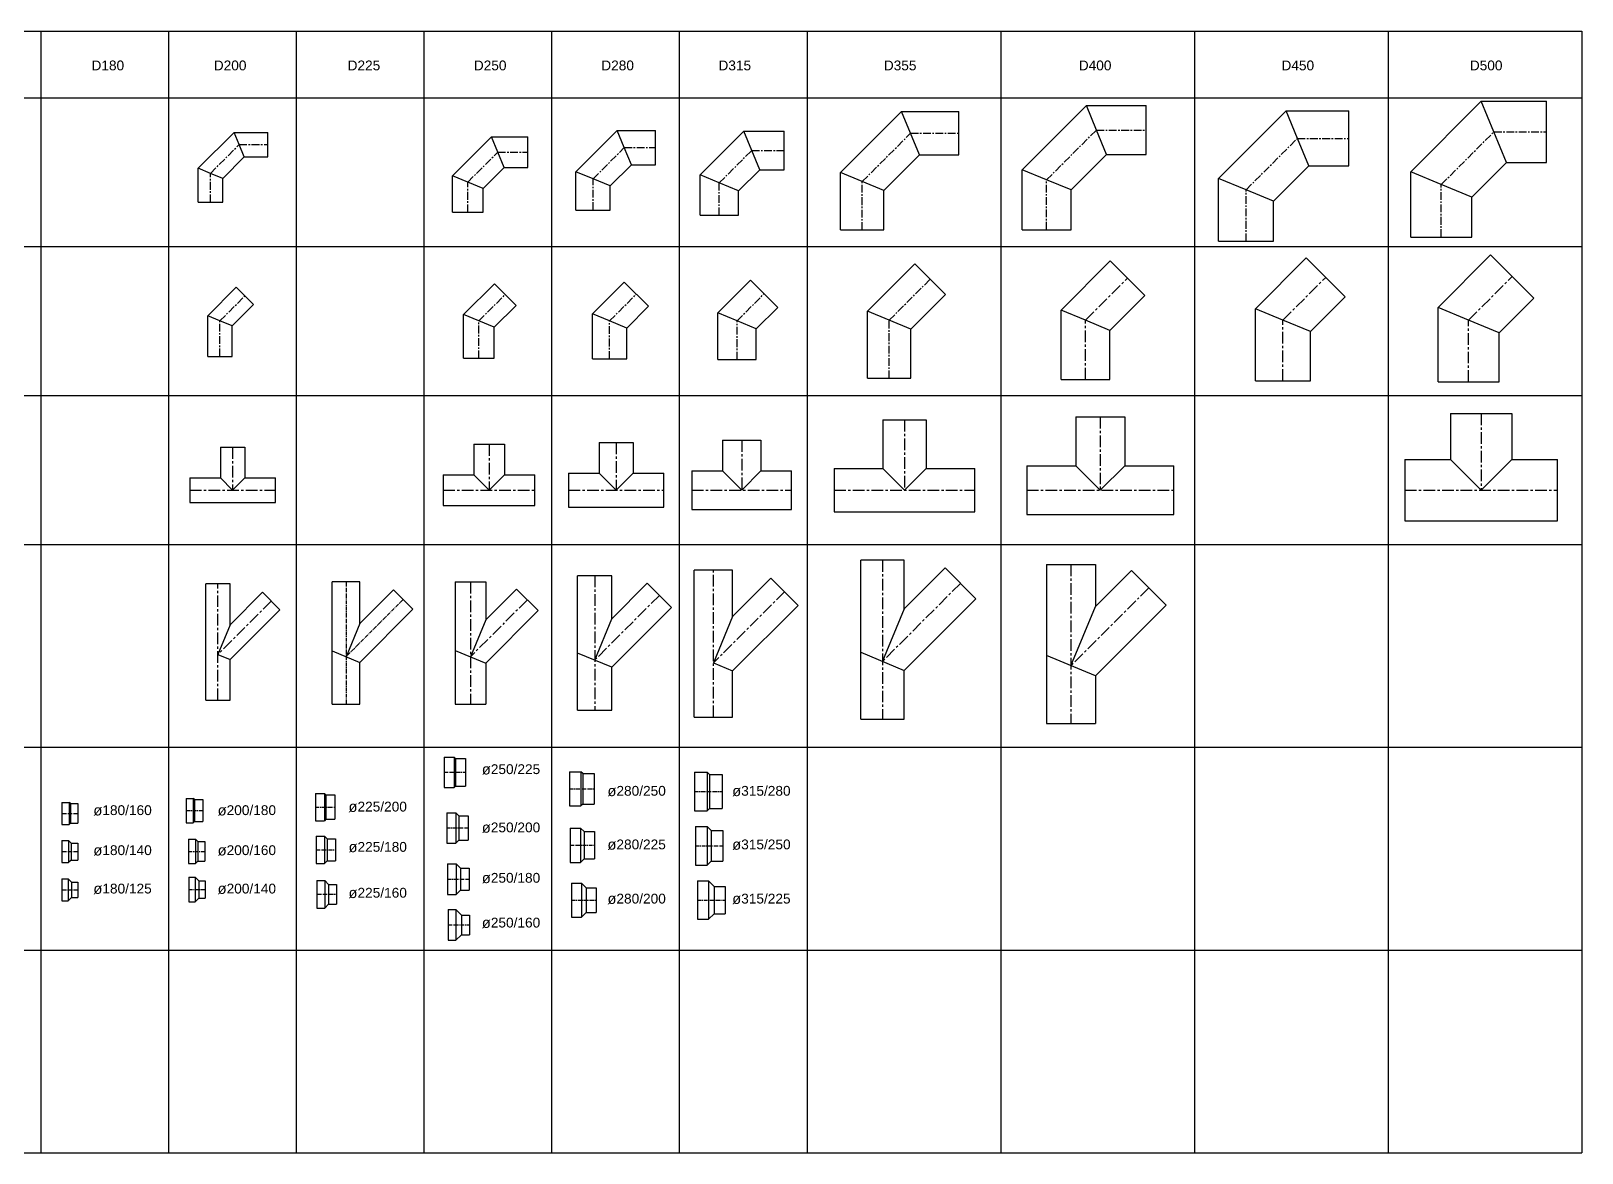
# Model space of a CAD drawing. Header units: millimetres. Extents: x 1218 to 72853, y -34712 to 16286.
# Drawn here: x 34180 to 46860, y -14644 to -5475 of the extents above; entities that cross this region are included whole.
import ezdxf

# ---------------------------------------------------------------- set-up
doc = ezdxf.new("R2010")
doc.units = ezdxf.units.MM
doc.linetypes.add('CENTER', pattern=[50.8, 31.75, -6.35, 6.35, -6.35])
doc.styles.get("Standard").update_dxf_attribs({"font": 'arial.ttf'})

# ---------------------------------------------------------------- blocks, each defined once
blk = doc.blocks.new('CO90-D200 HDPE')
at = {"linetype": 'Continuous', "extrusion": (0, 1, 0)}
for p, q in [((-100, -194), (194, 100)), ((235, 0), (194, 100)), ((194, 100), (470, 100)), ((276, -100), (235, 0)), ((470, -100), (470, 100)), ((100, -276), (276, -100)), ((276, -100), (470, -100)), ((0, -235), (-100, -194)), ((-100, -470), (-100, -194)), ((100, -276), (0, -235)), ((100, -470), (100, -276)), ((-100, -470), (100, -470))]:
    blk.add_line(p, q, dxfattribs=at)
at = {"color": 8, "linetype": 'CENTER', "ltscale": 2}
blk.add_lwpolyline([(0, -470), (0, -235), (235, 0), (470, 0)], dxfattribs=at)
at = {"linetype": 'Continuous', "flags": 1}
for p in [(470, 0), (0, -470)]:
    blk.add_attdef('AMC', p, '', height=0.5, dxfattribs=at)
blk = doc.blocks.new('CO90-D250 HDPE')
at = {"linetype": 'Continuous', "extrusion": (0, 1, 0)}
for p, q in [((-125, -193), (193, 125)), ((193, 125), (490, 125)), ((490, -125), (490, 125)), ((125, -297), (297, -125)), ((297, -125), (490, -125)), ((-125, -490), (-125, -193)), ((125, -490), (125, -297)), ((-125, -490), (125, -490))]:
    blk.add_line(p, q, dxfattribs=at)
at = {"color": 8, "linetype": 'Continuous', "extrusion": (0, 1, 0)}
for p, q in [((245, 0), (193, 125)), ((297, -125), (245, 0)), ((0, -245), (-125, -193)), ((125, -297), (0, -245))]:
    blk.add_line(p, q, dxfattribs=at)
at = {"color": 8, "linetype": 'CENTER', "ltscale": 2}
blk.add_lwpolyline([(0, -490), (0, -245), (245, 0), (490, 0)], dxfattribs=at)
at = {"linetype": 'Continuous', "flags": 1}
for p in [(490, 0), (0, -490)]:
    blk.add_attdef('AMC', p, '', height=0.5, dxfattribs=at)
blk = doc.blocks.new('CO90-D280 HDPE')
at = {"linetype": 'Continuous', "extrusion": (0, 1, 0)}
for p, q in [((-140, -197), (197, 140)), ((197, 140), (510, 140)), ((510, -140), (510, 140)), ((-140, -510), (-140, -197)), ((140, -313), (313, -140)), ((313, -140), (510, -140)), ((140, -510), (140, -313)), ((-140, -510), (140, -510))]:
    blk.add_line(p, q, dxfattribs=at)
at = {"color": 8, "linetype": 'Continuous', "extrusion": (0, 1, 0)}
for p, q in [((255, 0), (197, 140)), ((313, -140), (255, 0)), ((0, -255), (-140, -197)), ((140, -313), (0, -255))]:
    blk.add_line(p, q, dxfattribs=at)
at = {"color": 8, "linetype": 'CENTER', "ltscale": 2}
blk.add_lwpolyline([(0, -510), (0, -255), (255, 0), (510, 0)], dxfattribs=at)
at = {"linetype": 'Continuous', "flags": 1}
for p in [(510, 0), (0, -510)]:
    blk.add_attdef('AMC', p, '', height=0.5, dxfattribs=at)
blk = doc.blocks.new('CO90-D315 HDPE')
at = {"linetype": 'Continuous', "extrusion": (0, 1, 0)}
for p, q in [((-157, -200), (200, 157)), ((-157, -200), (200, 157)), ((200, 157), (530, 157)), ((200, 157), (530, 157)), ((530, -157), (530, 157)), ((530, -157), (530, 157)), ((-157, -530), (-157, -200)), ((-157, -530), (-157, -200)), ((157, -330), (330, -157)), ((157, -330), (330, -157)), ((330, -157), (530, -157)), ((330, -157), (530, -157)), ((157, -530), (157, -330)), ((157, -530), (157, -330)), ((-157, -530), (157, -530)), ((-157, -530), (157, -530))]:
    blk.add_line(p, q, dxfattribs=at)
at = {"color": 8, "linetype": 'Continuous', "extrusion": (0, 1, 0)}
for p, q in [((265, 0), (200, 157)), ((265, 0), (200, 157)), ((330, -157), (265, 0)), ((330, -157), (265, 0)), ((0, -265), (-157, -200)), ((0, -265), (-157, -200)), ((157, -330), (0, -265)), ((157, -330), (0, -265))]:
    blk.add_line(p, q, dxfattribs=at)
at = {"color": 8, "linetype": 'CENTER', "ltscale": 2}
blk.add_lwpolyline([(0, -530), (0, -265), (265, 0), (530, 0)], dxfattribs=at)
blk.add_lwpolyline([(0, -530), (0, -265), (265, 0), (530, 0)], dxfattribs=at)
at = {"linetype": 'Continuous', "flags": 1}
for p in [(530, 0), (0, -530)]:
    blk.add_attdef('AMC', p, '', height=0.5, dxfattribs=at)
blk = doc.blocks.new('CO90-D355 HDPE')
at = {"linetype": 'Continuous', "extrusion": (0, 1, 0)}
for p, q in [((-177, -321), (321, 177)), ((321, 177), (790, 177)), ((790, -177), (790, 177)), ((177, -469), (469, -177)), ((469, -177), (790, -177)), ((-177, -790), (-177, -321)), ((177, -790), (177, -469)), ((-177, -790), (177, -790))]:
    blk.add_line(p, q, dxfattribs=at)
at = {"color": 8, "linetype": 'Continuous', "extrusion": (0, 1, 0)}
for p, q in [((395, 0), (321, 177)), ((469, -177), (395, 0)), ((0, -395), (-177, -321)), ((177, -469), (0, -395))]:
    blk.add_line(p, q, dxfattribs=at)
at = {"color": 8, "linetype": 'CENTER', "ltscale": 2}
blk.add_lwpolyline([(0, -790), (0, -395), (395, 0), (790, 0)], dxfattribs=at)
at = {"linetype": 'Continuous', "flags": 1}
for p in [(790, 0), (0, -790)]:
    blk.add_attdef('AMC', p, '', height=0.5, dxfattribs=at)
blk = doc.blocks.new('CO90-D400 HDPE')
at = {"linetype": 'Continuous', "extrusion": (0, 1, 0)}
for p, q in [((-200, -325), (325, 200)), ((325, 200), (815, 200)), ((815, -200), (815, 200)), ((200, -490), (490, -200)), ((490, -200), (815, -200)), ((-200, -815), (-200, -325)), ((200, -815), (200, -490)), ((-200, -815), (200, -815))]:
    blk.add_line(p, q, dxfattribs=at)
at = {"color": 8, "linetype": 'Continuous', "extrusion": (0, 1, 0)}
for p, q in [((407, 0), (325, 200)), ((490, -200), (407, 0)), ((0, -407), (-200, -325)), ((200, -490), (0, -407))]:
    blk.add_line(p, q, dxfattribs=at)
at = {"color": 8, "linetype": 'CENTER', "ltscale": 2}
blk.add_lwpolyline([(0, -815), (0, -407), (407, 0), (815, 0)], dxfattribs=at)
at = {"linetype": 'Continuous', "flags": 1}
for p in [(815, 0), (0, -815)]:
    blk.add_attdef('AMC', p, '', height=0.5, dxfattribs=at)
blk = doc.blocks.new('CO90-D450 HDPE')
at = {"linetype": 'Continuous', "extrusion": (0, 1, 0)}
for p, q in [((-225, -327), (327, 225)), ((327, 225), (840, 225)), ((840, -225), (840, 225)), ((225, -513), (513, -225)), ((513, -225), (840, -225)), ((-225, -840), (-225, -327)), ((225, -840), (225, -513)), ((-225, -840), (225, -840))]:
    blk.add_line(p, q, dxfattribs=at)
at = {"color": 8, "linetype": 'Continuous', "extrusion": (0, 1, 0)}
for p, q in [((420, 0), (327, 225)), ((513, -225), (420, 0)), ((0, -420), (-225, -327)), ((225, -513), (0, -420))]:
    blk.add_line(p, q, dxfattribs=at)
at = {"color": 8, "linetype": 'CENTER', "ltscale": 2}
blk.add_lwpolyline([(0, -840), (0, -420), (420, 0), (840, 0)], dxfattribs=at)
at = {"linetype": 'Continuous', "flags": 1}
for p in [(840, 0), (0, -840)]:
    blk.add_attdef('AMC', p, '', height=0.5, dxfattribs=at)
blk = doc.blocks.new('CO90-D500 HDPE')
at = {"linetype": 'Continuous', "extrusion": (0, 1, 0)}
for p, q in [((-250, -326), (326, 250)), ((326, 250), (860, 250)), ((860, -250), (860, 250)), ((250, -534), (534, -250)), ((534, -250), (860, -250)), ((-250, -860), (-250, -326)), ((250, -860), (250, -534)), ((-250, -860), (250, -860))]:
    blk.add_line(p, q, dxfattribs=at)
at = {"color": 8, "linetype": 'Continuous', "extrusion": (0, 1, 0)}
for p, q in [((430, 0), (326, 250)), ((534, -250), (430, 0)), ((0, -430), (-250, -326)), ((250, -534), (0, -430))]:
    blk.add_line(p, q, dxfattribs=at)
at = {"color": 8, "linetype": 'CENTER', "ltscale": 2}
blk.add_lwpolyline([(0, -860), (0, -430), (430, 0), (860, 0)], dxfattribs=at)
at = {"linetype": 'Continuous', "flags": 1}
for p in [(860, 0), (0, -860)]:
    blk.add_attdef('AMC', p, '', height=0.5, dxfattribs=at)
blk = doc.blocks.new('CO45-D500 HDPE')
at = {"linetype": 'Continuous', "extrusion": (0, 1, 0)}
for p, q in [((-250, 104), (180, 534)), ((534, 180), (180, 534)), ((250, -104), (534, 180)), ((-250, -505), (-250, 104)), ((250, -505), (250, -104)), ((-250, -505), (250, -505))]:
    blk.add_line(p, q, dxfattribs=at)
at = {"color": 8, "linetype": 'Continuous', "extrusion": (0, 1, 0)}
for p, q in [((0, 0), (-250, 104)), ((250, -104), (0, 0))]:
    blk.add_line(p, q, dxfattribs=at)
at = {"color": 8, "linetype": 'CENTER', "ltscale": 3}
blk.add_lwpolyline([(0, -505), (0, 0), (357, 357)], dxfattribs=at)
at = {"linetype": 'Continuous', "flags": 1}
for p in [(357, 357), (0, -505)]:
    blk.add_attdef('AMC', p, '', height=0.5, dxfattribs=at)
blk = doc.blocks.new('CO45-D450 HDPE')
at = {"linetype": 'Continuous', "extrusion": (0, 1, 0)}
for p, q in [((-225, 93), (191, 509)), ((509, 191), (191, 509)), ((225, -93), (509, 191)), ((-225, -495), (-225, 93)), ((225, -495), (225, -93)), ((-225, -495), (225, -495))]:
    blk.add_line(p, q, dxfattribs=at)
at = {"color": 8, "linetype": 'Continuous', "extrusion": (0, 1, 0)}
for p, q in [((0, 0), (-225, 93)), ((225, -93), (0, 0))]:
    blk.add_line(p, q, dxfattribs=at)
at = {"color": 8, "linetype": 'CENTER', "ltscale": 3}
blk.add_lwpolyline([(0, -495), (0, 0), (350, 350)], dxfattribs=at)
at = {"linetype": 'Continuous', "flags": 1}
for p in [(350, 350), (0, -495)]:
    blk.add_attdef('AMC', p, '', height=0.5, dxfattribs=at)
blk = doc.blocks.new('CO45-D400 HDPE')
at = {"linetype": 'Continuous', "extrusion": (0, 1, 0)}
for p, q in [((-200, 83), (202, 484)), ((484, 202), (202, 484)), ((200, -83), (484, 202)), ((-200, -485), (-200, 83)), ((200, -485), (200, -83)), ((-200, -485), (200, -485))]:
    blk.add_line(p, q, dxfattribs=at)
at = {"color": 8, "linetype": 'Continuous', "extrusion": (0, 1, 0)}
for p, q in [((0, 0), (-200, 83)), ((200, -83), (0, 0))]:
    blk.add_line(p, q, dxfattribs=at)
at = {"color": 8, "linetype": 'CENTER', "ltscale": 3}
blk.add_lwpolyline([(0, -485), (0, 0), (343, 343)], dxfattribs=at)
at = {"linetype": 'Continuous', "flags": 1}
for p in [(343, 343), (0, -485)]:
    blk.add_attdef('AMC', p, '', height=0.5, dxfattribs=at)
blk = doc.blocks.new('CO45-D355 HDPE')
at = {"linetype": 'Continuous', "extrusion": (0, 1, 0)}
for p, q in [((-177, 74), (210, 461)), ((461, 210), (210, 461)), ((177, -74), (461, 210)), ((-177, -475), (-177, 74)), ((177, -475), (177, -74)), ((-177, -475), (177, -475))]:
    blk.add_line(p, q, dxfattribs=at)
at = {"color": 8, "linetype": 'Continuous', "extrusion": (0, 1, 0)}
for p, q in [((0, 0), (-177, 74)), ((177, -74), (0, 0))]:
    blk.add_line(p, q, dxfattribs=at)
at = {"color": 8, "linetype": 'CENTER', "ltscale": 2}
blk.add_lwpolyline([(0, -475), (0, 0), (336, 336)], dxfattribs=at)
at = {"linetype": 'Continuous', "flags": 1}
for p in [(336, 336), (0, -475)]:
    blk.add_attdef('AMC', p, '', height=0.5, dxfattribs=at)
blk = doc.blocks.new('CO45-D315 HDPE')
at = {"linetype": 'Continuous', "extrusion": (0, 1, 0)}
for p, q in [((-157, 65), (111, 334)), ((334, 111), (111, 334)), ((-157, -315), (-157, 65)), ((157, -65), (334, 111)), ((157, -315), (157, -65)), ((-157, -315), (157, -315))]:
    blk.add_line(p, q, dxfattribs=at)
at = {"color": 8, "linetype": 'Continuous', "extrusion": (0, 1, 0)}
for p, q in [((0, 0), (-157, 65)), ((157, -65), (0, 0))]:
    blk.add_line(p, q, dxfattribs=at)
at = {"color": 8, "linetype": 'CENTER', "ltscale": 2}
blk.add_lwpolyline([(0, -315), (0, 0), (223, 223)], dxfattribs=at)
at = {"linetype": 'Continuous', "flags": 1}
for p in [(223, 223), (0, -315)]:
    blk.add_attdef('AMC', p, '', height=0.5, dxfattribs=at)
blk = doc.blocks.new('CO45-D280 HDPE')
at = {"linetype": 'Continuous', "extrusion": (0, 1, 0)}
for p, q in [((-140, 58), (120, 318)), ((318, 120), (120, 318)), ((-140, -310), (-140, 58)), ((140, -58), (318, 120)), ((140, -310), (140, -58)), ((-140, -310), (140, -310))]:
    blk.add_line(p, q, dxfattribs=at)
at = {"color": 8, "linetype": 'Continuous', "extrusion": (0, 1, 0)}
for p, q in [((0, 0), (-140, 58)), ((140, -58), (0, 0))]:
    blk.add_line(p, q, dxfattribs=at)
at = {"color": 8, "linetype": 'CENTER', "ltscale": 2}
blk.add_lwpolyline([(0, -310), (0, 0), (219, 219)], dxfattribs=at)
at = {"linetype": 'Continuous', "flags": 1}
for p in [(219, 219), (0, -310)]:
    blk.add_attdef('AMC', p, '', height=0.5, dxfattribs=at)
blk = doc.blocks.new('CO45-D250 HDPE')
at = {"linetype": 'Continuous', "extrusion": (0, 1, 0)}
for p, q in [((-125, 52), (127, 304)), ((304, 127), (127, 304)), ((125, -52), (304, 127)), ((-125, -305), (-125, 52)), ((125, -305), (125, -52)), ((-125, -305), (125, -305))]:
    blk.add_line(p, q, dxfattribs=at)
at = {"color": 8, "linetype": 'Continuous', "extrusion": (0, 1, 0)}
for p, q in [((0, 0), (-125, 52)), ((125, -52), (0, 0))]:
    blk.add_line(p, q, dxfattribs=at)
at = {"color": 8, "linetype": 'CENTER', "ltscale": 2}
blk.add_lwpolyline([(0, -305), (0, 0), (216, 216)], dxfattribs=at)
at = {"linetype": 'Continuous', "flags": 1}
for p in [(216, 216), (0, -305)]:
    blk.add_attdef('AMC', p, '', height=0.5, dxfattribs=at)
blk = doc.blocks.new('CO45-D200 HDPE')
at = {"linetype": 'Continuous', "extrusion": (0, 1, 0)}
for p, q in [((-100, 41), (134, 276)), ((276, 134), (134, 276)), ((100, -41), (276, 134)), ((-100, -290), (-100, 41)), ((100, -290), (100, -41)), ((-100, -290), (100, -290))]:
    blk.add_line(p, q, dxfattribs=at)
at = {"color": 8, "linetype": 'Continuous', "extrusion": (0, 1, 0)}
for p, q in [((0, 0), (-100, 41)), ((100, -41), (0, 0))]:
    blk.add_line(p, q, dxfattribs=at)
at = {"color": 8, "linetype": 'CENTER', "ltscale": 2}
blk.add_lwpolyline([(0, -290), (0, 0), (205, 205)], dxfattribs=at)
at = {"linetype": 'Continuous', "flags": 1}
for p in [(205, 205), (0, -290)]:
    blk.add_attdef('AMC', p, '', height=0.5, dxfattribs=at)
blk = doc.blocks.new('TE-D500x500 HDPE')
at = {"linetype": 'Continuous', "extrusion": (0, 1, 0)}
for p, q in [((-250, 625), (250, 625)), ((-250, 625), (-250, 250)), ((250, 625), (250, 250)), ((-625, 250), (-625, -250)), ((-625, 250), (-250, 250)), ((250, 250), (625, 250)), ((625, -250), (625, 250)), ((-625, -250), (625, -250))]:
    blk.add_line(p, q, dxfattribs=at)
at = {"color": 8, "linetype": 'CENTER', "ltscale": 3}
for p, q in [((0, 625), (0, 0)), ((-625, 0), (625, 0))]:
    blk.add_line(p, q, dxfattribs=at)
at = {"color": 8, "linetype": 'Continuous', "extrusion": (0, 1, 0)}
for p, q in [((-250, 250), (0, 0)), ((0, 0), (250, 250))]:
    blk.add_line(p, q, dxfattribs=at)
at = {"linetype": 'Continuous', "flags": 1}
for p in [(0, 625), (-625, 0), (625, 0)]:
    blk.add_attdef('AMC', p, '', height=0.5, dxfattribs=at)
blk = doc.blocks.new('TE-D315x315 HDPE')
at = {"linetype": 'Continuous', "extrusion": (0, 1, 0)}
for p, q in [((-157.5, 407.5), (157.5, 407.5)), ((-157.5, 407.5), (-157.5, 157.5)), ((157.5, 407.5), (157.5, 157.5)), ((-407.5, 157.5), (-407.5, -157.5)), ((-407.5, 157.5), (-157.5, 157.5)), ((157.5, 157.5), (407.5, 157.5)), ((407.5, -157.5), (407.5, 157.5)), ((-407.5, -157.5), (407.5, -157.5))]:
    blk.add_line(p, q, dxfattribs=at)
at = {"color": 8, "linetype": 'CENTER', "ltscale": 3}
for p, q in [((0, 407.5), (0, 0)), ((-407.5, 0), (407.5, 0))]:
    blk.add_line(p, q, dxfattribs=at)
at = {"color": 8, "linetype": 'Continuous', "extrusion": (0, 1, 0)}
for p, q in [((-157.5, 157.5), (0, 0)), ((0, 0), (157.5, 157.5))]:
    blk.add_line(p, q, dxfattribs=at)
at = {"linetype": 'Continuous', "flags": 1}
for p in [(0, 407.5), (-407.5, 0), (407.5, 0)]:
    blk.add_attdef('AMC', p, '', height=0.5, dxfattribs=at)
blk = doc.blocks.new('TE-D280x280 HDPE')
at = {"linetype": 'Continuous', "extrusion": (0, 1, 0)}
for p, q in [((-140, 390), (140, 390)), ((-140, 390), (-140, 140)), ((140, 390), (140, 140)), ((-390, 140), (-390, -140)), ((-390, 140), (-140, 140)), ((140, 140), (390, 140)), ((390, -140), (390, 140)), ((-390, -140), (390, -140))]:
    blk.add_line(p, q, dxfattribs=at)
at = {"color": 8, "linetype": 'CENTER', "ltscale": 3}
for p, q in [((0, 390), (0, 0)), ((-390, 0), (390, 0))]:
    blk.add_line(p, q, dxfattribs=at)
at = {"color": 8, "linetype": 'Continuous', "extrusion": (0, 1, 0)}
for p, q in [((-140, 140), (0, 0)), ((0, 0), (140, 140))]:
    blk.add_line(p, q, dxfattribs=at)
at = {"linetype": 'Continuous', "flags": 1}
for p in [(0, 390), (-390, 0), (390, 0)]:
    blk.add_attdef('AMC', p, '', height=0.5, dxfattribs=at)
blk = doc.blocks.new('TE-D250x250 HDPE')
at = {"linetype": 'Continuous', "extrusion": (0, 1, 0)}
for p, q in [((-125, 375), (125, 375)), ((-125, 375), (-125, 125)), ((125, 375), (125, 125)), ((-375, 125), (-375, -125)), ((-375, 125), (-125, 125)), ((125, 125), (375, 125)), ((375, -125), (375, 125)), ((-375, -125), (375, -125))]:
    blk.add_line(p, q, dxfattribs=at)
at = {"color": 8, "linetype": 'CENTER', "ltscale": 3}
for p, q in [((0, 375), (0, 0)), ((-375, 0), (375, 0))]:
    blk.add_line(p, q, dxfattribs=at)
at = {"color": 8, "linetype": 'Continuous', "extrusion": (0, 1, 0)}
for p, q in [((-125, 125), (0, 0)), ((0, 0), (125, 125))]:
    blk.add_line(p, q, dxfattribs=at)
at = {"linetype": 'Continuous', "flags": 1}
for p in [(0, 375), (-375, 0), (375, 0)]:
    blk.add_attdef('AMC', p, '', height=0.5, dxfattribs=at)
blk = doc.blocks.new('TE-D200x200 HDPE')
at = {"linetype": 'Continuous', "extrusion": (0, 1, 0)}
for p, q in [((-100, 350), (100, 350)), ((-100, 350), (-100, 100)), ((100, 350), (100, 100)), ((-350, 100), (-350, -100)), ((-350, 100), (-100, 100)), ((-100, 100), (0, 0)), ((0, 0), (100, 100)), ((100, 100), (350, 100)), ((350, -100), (350, 100)), ((-350, -100), (350, -100))]:
    blk.add_line(p, q, dxfattribs=at)
at = {"color": 8, "linetype": 'CENTER', "ltscale": 3}
for p, q in [((0, 350), (0, 0)), ((-350, 0), (350, 0))]:
    blk.add_line(p, q, dxfattribs=at)
at = {"linetype": 'Continuous', "flags": 1}
for p in [(0, 350), (-350, 0), (350, 0)]:
    blk.add_attdef('AMC', p, '', height=0.5, dxfattribs=at)
blk = doc.blocks.new('TE-D355x355 HDPE')
at = {"linetype": 'Continuous', "extrusion": (0, 1, 0)}
for p, q in [((-177.5, 575), (177.5, 575)), ((-177.5, 575), (-177.5, 177.5)), ((177.5, 575), (177.5, 177.5)), ((-575, 177.5), (-575, -177.5)), ((-575, 177.5), (-177.5, 177.5)), ((177.5, 177.5), (575, 177.5)), ((575, -177.5), (575, 177.5)), ((-575, -177.5), (575, -177.5))]:
    blk.add_line(p, q, dxfattribs=at)
at = {"color": 8, "linetype": 'CENTER', "ltscale": 3}
for p, q in [((0, 575), (0, 0)), ((-575, 0), (575, 0))]:
    blk.add_line(p, q, dxfattribs=at)
at = {"color": 8, "linetype": 'Continuous', "extrusion": (0, 1, 0)}
for p, q in [((-177.5, 177.5), (0, 0)), ((0, 0), (177.5, 177.5))]:
    blk.add_line(p, q, dxfattribs=at)
at = {"linetype": 'Continuous', "flags": 1}
for p in [(0, 575), (-575, 0), (575, 0)]:
    blk.add_attdef('AMC', p, '', height=0.5, dxfattribs=at)
blk = doc.blocks.new('TE-D400x400 HDPE')
at = {"linetype": 'Continuous', "extrusion": (0, 1, 0)}
for p, q in [((-200, 600), (200, 600)), ((-200, 600), (-200, 200)), ((200, 600), (200, 200)), ((-600, 200), (-600, -200)), ((-600, 200), (-200, 200)), ((200, 200), (600, 200)), ((600, -200), (600, 200)), ((-600, -200), (600, -200))]:
    blk.add_line(p, q, dxfattribs=at)
at = {"color": 8, "linetype": 'CENTER', "ltscale": 3}
for p, q in [((0, 600), (0, 0)), ((-600, 0), (600, 0))]:
    blk.add_line(p, q, dxfattribs=at)
at = {"color": 8, "linetype": 'Continuous', "extrusion": (0, 1, 0)}
for p, q in [((-200, 200), (0, 0)), ((0, 0), (200, 200))]:
    blk.add_line(p, q, dxfattribs=at)
at = {"linetype": 'Continuous', "flags": 1}
for p in [(0, 600), (-600, 0), (600, 0)]:
    blk.add_attdef('AMC', p, '', height=0.5, dxfattribs=at)
blk = doc.blocks.new('Y-D400x400 HDPE')
at = {"linetype": 'Continuous', "extrusion": (0, 1, 0)}
for p, q in [((-200, 827), (200, 827)), ((-200, 827), (-200, -472)), ((200, 827), (200, 483)), ((496, 779), (200, 483)), ((496, 779), (779, 496)), ((0, 0), (200, 483)), ((779, 496), (200, -83)), ((200, -83), (-200, 83)), ((200, -83), (200, -472)), ((-200, -472), (200, -472))]:
    blk.add_line(p, q, dxfattribs=at)
at = {"color": 8, "linetype": 'CENTER', "ltscale": 3}
for p, q in [((0, 827), (0, -472)), ((637, 637), (0, 0))]:
    blk.add_line(p, q, dxfattribs=at)
at = {"linetype": 'Continuous', "flags": 1}
for p in [(0, 827), (637, 637), (0, -472)]:
    blk.add_attdef('AMC', p, '', height=0.5, dxfattribs=at)
blk = doc.blocks.new('Y-D355x355 HDPE')
at = {"linetype": 'Continuous', "extrusion": (0, 1, 0)}
for p, q in [((177, 827), (-177, 827)), ((-177, -472), (-177, 827)), ((177, 429), (177, 827)), ((177, 429), (512, 763)), ((512, 763), (763, 512)), ((177, -74), (763, 512)), ((177, 429), (0, 0)), ((-177, 74), (177, -74)), ((177, -472), (177, -74)), ((-177, -472), (177, -472))]:
    blk.add_line(p, q, dxfattribs=at)
at = {"color": 8, "linetype": 'CENTER', "ltscale": 3}
for p, q in [((0, 827), (0, -472)), ((637, 637), (0, 0))]:
    blk.add_line(p, q, dxfattribs=at)
at = {"linetype": 'Continuous', "flags": 1}
for p in [(0, 827), (637, 637), (0, -472)]:
    blk.add_attdef('AMC', p, '', height=0.5, dxfattribs=at)
blk = doc.blocks.new('Y-D315x315 HDPE')
at = {"linetype": 'Continuous', "extrusion": (0, 1, 0)}
for p, q in [((157, 757), (-157, 757)), ((-157, -442), (-157, 757)), ((157, 380), (157, 757)), ((157, 380), (470, 693)), ((470, 693), (693, 470)), ((157, -65), (693, 470)), ((157, 380), (0, 0)), ((0, 0), (157, -65)), ((157, -442), (157, -65)), ((-157, -442), (157, -442))]:
    blk.add_line(p, q, dxfattribs=at)
at = {"color": 8, "linetype": 'CENTER', "ltscale": 3}
for p, q in [((0, -442), (0, 757)), ((582, 582), (0, 0))]:
    blk.add_line(p, q, dxfattribs=at)
at = {"linetype": 'Continuous', "flags": 1}
for p in [(0, 757), (582, 582), (0, -442)]:
    blk.add_attdef('AMC', p, '', height=0.5, dxfattribs=at)
blk = doc.blocks.new('Y-D280x280 HDPE')
at = {"linetype": 'Continuous', "extrusion": (0, 1, 0)}
for p, q in [((140, 690), (-140, 690)), ((-140, -410), (-140, 690)), ((140, 338), (140, 690)), ((140, 338), (430, 628)), ((0, 0), (140, 338)), ((140, -58), (-140, 58)), ((140, -410), (140, -58)), ((-140, -410), (140, -410))]:
    blk.add_line(p, q, dxfattribs=at)
at = {"color": 8, "linetype": 'CENTER', "ltscale": 3}
for p, q in [((0, 690), (0, -410)), ((529, 529), (0, 0))]:
    blk.add_line(p, q, dxfattribs=at)
at = {"linetype": 'Continuous'}
blk.add_line((430, 628), (628, 430), dxfattribs=at)
at = {"linetype": 'Continuous', "extrusion": (1, -4.44089e-16, 0)}
blk.add_line((140, -58), (628, 430), dxfattribs=at)
at = {"linetype": 'Continuous', "flags": 1}
for p in [(0, 690), (529, 529), (0, -410)]:
    blk.add_attdef('AMC', p, '', height=0.5, dxfattribs=at)
blk = doc.blocks.new('Y-D250x250 HDPE')
at = {"linetype": 'Continuous', "extrusion": (0, 1, 0)}
for p, q in [((-125, 612), (125, 612)), ((-125, 612), (-125, -387)), ((125, 612), (125, 302)), ((378, 554), (125, 302)), ((378, 554), (554, 378)), ((125, 302), (0, 0)), ((554, 378), (125, -52)), ((-125, 52), (125, -52)), ((125, -52), (125, -387)), ((-125, -387), (125, -387))]:
    blk.add_line(p, q, dxfattribs=at)
at = {"color": 8, "linetype": 'CENTER', "ltscale": 3}
for p, q in [((0, 612), (0, -387)), ((466, 466), (0, 0))]:
    blk.add_line(p, q, dxfattribs=at)
at = {"linetype": 'Continuous', "flags": 1}
for p in [(0, 612), (466, 466), (0, -387)]:
    blk.add_attdef('AMC', p, '', height=0.5, dxfattribs=at)
blk = doc.blocks.new('Y-D225x225 HDPE')
at = {"linetype": 'Continuous', "extrusion": (0, 1, 0)}
for p, q in [((112, 612), (-112, 612)), ((-112, -387), (-112, 612)), ((112, 272), (112, 612)), ((112, 272), (387, 546)), ((387, 546), (546, 387)), ((112, -47), (546, 387)), ((112, 272), (0, 0)), ((-112, 47), (112, -47)), ((112, -387), (112, -47)), ((-112, -387), (112, -387))]:
    blk.add_line(p, q, dxfattribs=at)
at = {"color": 8, "linetype": 'CENTER'}
for p, q in [((0, 612), (0, -387)), ((466, 466), (0, 0))]:
    blk.add_line(p, q, dxfattribs=at)
at = {"linetype": 'Continuous', "flags": 1}
for p in [(0, 612), (466, 466), (0, -387)]:
    blk.add_attdef('AMC', p, '', height=0.5, dxfattribs=at)
blk = doc.blocks.new('Y-D200x200 HDPE')
at = {"linetype": 'Continuous', "extrusion": (0, 1, 0)}
for p, q in [((100, 575), (-100, 575)), ((-100, -375), (-100, 575)), ((100, 241), (100, 575)), ((100, 241), (365, 507)), ((365, 507), (507, 365)), ((100, -41), (507, 365)), ((100, 241), (0, 0)), ((0, 0), (100, -41)), ((100, -375), (100, -41)), ((-100, -375), (100, -375))]:
    blk.add_line(p, q, dxfattribs=at)
at = {"color": 8, "linetype": 'CENTER', "ltscale": 3}
for p, q in [((0, -375), (0, 575)), ((436, 436), (0, 0))]:
    blk.add_line(p, q, dxfattribs=at)
at = {"linetype": 'Continuous', "flags": 1}
for p in [(0, 575), (436, 436), (0, -375)]:
    blk.add_attdef('AMC', p, '', height=0.5, dxfattribs=at)
blk = doc.blocks.new('GIAM-D315x280 HDPE')
at = {"linetype": 'Continuous'}
for p, q in [((-109, 157), (-109, -157)), ((-109, 157), (-5, 157)), ((12, 140), (-5, 157)), ((12, 140), (116, 140)), ((116, 140), (116, -140)), ((-109, -157), (-5, -157)), ((12, -140), (-5, -157)), ((12, -140), (116, -140))]:
    blk.add_line(p, q, dxfattribs=at)
at = {"color": 8, "linetype": 'Continuous'}
for p, q in [((-5, 157), (-5, -157)), ((12, 140), (12, -140))]:
    blk.add_line(p, q, dxfattribs=at)
at = {"color": 8, "linetype": 'CENTER'}
blk.add_line((-109, 0), (116, 0), dxfattribs=at)
at = {"linetype": 'Continuous', "flags": 1}
for p in [(-109, 0), (116, 0)]:
    blk.add_attdef('AMC', p, '', height=0.5, dxfattribs=at)
blk = doc.blocks.new('GIAM-D315x250 HDPE')
at = {"linetype": 'Continuous'}
for p, q in [((-105, 157), (-105, -157)), ((-105, 157), (-9, 157)), ((23, 125), (-9, 157)), ((23, 125), (120, 125)), ((120, 125), (120, -125)), ((23, -125), (-9, -157)), ((23, -125), (120, -125)), ((-105, -157), (-9, -157))]:
    blk.add_line(p, q, dxfattribs=at)
at = {"color": 8, "linetype": 'Continuous'}
for p, q in [((-9, 157), (-9, -157)), ((23, 125), (23, -125))]:
    blk.add_line(p, q, dxfattribs=at)
at = {"color": 8, "linetype": 'CENTER'}
blk.add_line((-105, 0), (120, 0), dxfattribs=at)
at = {"linetype": 'Continuous', "flags": 1}
for p in [(-105, 0), (120, 0)]:
    blk.add_attdef('AMC', p, '', height=0.5, dxfattribs=at)
blk = doc.blocks.new('GIAM-D315x225 HDPE')
at = {"linetype": 'Continuous'}
for p, q in [((-102, 157), (-102, -157)), ((-102, 157), (-12, 157)), ((33, 112), (-12, 157)), ((33, 112), (123, 112)), ((123, 112), (123, -112)), ((33, -112), (-12, -157)), ((33, -112), (123, -112)), ((-102, -157), (-12, -157))]:
    blk.add_line(p, q, dxfattribs=at)
at = {"color": 8, "linetype": 'Continuous'}
for p, q in [((-12, 157), (-12, -157)), ((33, 112), (33, -112))]:
    blk.add_line(p, q, dxfattribs=at)
at = {"color": 8, "linetype": 'CENTER'}
blk.add_line((-102, 0), (123, 0), dxfattribs=at)
at = {"linetype": 'Continuous', "flags": 1}
for p in [(-102, 0), (123, 0)]:
    blk.add_attdef('AMC', p, '', height=0.5, dxfattribs=at)
blk = doc.blocks.new('GIAM-D280x250 HDPE')
at = {"linetype": 'Continuous'}
for p, q in [((-96, 140), (-96, -140)), ((-96, 140), (-4, 140)), ((11, 125), (-4, 140)), ((11, 125), (104, 125)), ((104, 125), (104, -125)), ((11, -125), (-4, -140)), ((11, -125), (104, -125)), ((-96, -140), (-4, -140))]:
    blk.add_line(p, q, dxfattribs=at)
at = {"color": 8, "linetype": 'Continuous'}
for p, q in [((-4, 140), (-4, -140)), ((11, 125), (11, -125))]:
    blk.add_line(p, q, dxfattribs=at)
at = {"color": 8, "linetype": 'CENTER'}
blk.add_line((-96, 0), (104, 0), dxfattribs=at)
at = {"linetype": 'Continuous', "flags": 1}
for p in [(-96, 0), (104, 0)]:
    blk.add_attdef('AMC', p, '', height=0.5, dxfattribs=at)
blk = doc.blocks.new('GIAM-D280x225 HDPE')
at = {"linetype": 'Continuous'}
for p, q in [((-93, 140), (-93, -140)), ((-93, 140), (-7, 140)), ((21, 112), (-7, 140)), ((21, 112), (107, 112)), ((107, 112), (107, -112)), ((21, -112), (-7, -140)), ((21, -112), (107, -112)), ((-93, -140), (-7, -140))]:
    blk.add_line(p, q, dxfattribs=at)
at = {"color": 8, "linetype": 'Continuous'}
for p, q in [((-7, 140), (-7, -140)), ((21, 112), (21, -112))]:
    blk.add_line(p, q, dxfattribs=at)
at = {"color": 8, "linetype": 'CENTER'}
blk.add_line((-93, 0), (107, 0), dxfattribs=at)
at = {"linetype": 'Continuous', "flags": 1}
for p in [(-93, 0), (107, 0)]:
    blk.add_attdef('AMC', p, '', height=0.5, dxfattribs=at)
blk = doc.blocks.new('GIAM-D280x200 HDPE')
at = {"linetype": 'Continuous'}
for p, q in [((-92, 140), (-92, -140)), ((-92, 140), (-12, 140)), ((28, 100), (-12, 140)), ((28, 100), (108, 100)), ((108, 100), (108, -100)), ((28, -100), (-12, -140)), ((28, -100), (108, -100)), ((-92, -140), (-12, -140))]:
    blk.add_line(p, q, dxfattribs=at)
at = {"color": 8, "linetype": 'Continuous'}
for p, q in [((-12, 140), (-12, -140)), ((28, 100), (28, -100))]:
    blk.add_line(p, q, dxfattribs=at)
at = {"color": 8, "linetype": 'CENTER'}
blk.add_line((-92, 0), (108, 0), dxfattribs=at)
at = {"linetype": 'Continuous', "flags": 1}
for p in [(-92, 0), (108, 1)]:
    blk.add_attdef('AMC', p, '', height=0.5, dxfattribs=at)
blk = doc.blocks.new('GIAM-D250x225 HDPE')
at = {"linetype": 'Continuous'}
for p, q in [((-85, 125), (-85, -125)), ((-85, 125), (-4, 125)), ((9, 112), (-4, 125)), ((9, 112), (90, 112)), ((90, 112), (90, -112)), ((-85, -125), (-4, -125)), ((9, -112), (-4, -125)), ((9, -112), (90, -112))]:
    blk.add_line(p, q, dxfattribs=at)
at = {"color": 8, "linetype": 'CENTER'}
blk.add_line((-85, 0), (90, 0), dxfattribs=at)
at = {"color": 8, "linetype": 'Continuous'}
for p, q in [((-4, 125), (-4, -125)), ((9, 112), (9, -112))]:
    blk.add_line(p, q, dxfattribs=at)
at = {"linetype": 'Continuous', "flags": 1}
for p in [(-85, 0), (90, 0)]:
    blk.add_attdef('AMC', p, '', height=0.5, dxfattribs=at)
blk = doc.blocks.new('GIAM-D250x200 HDPE')
at = {"linetype": 'Continuous'}
for p, q in [((-82, 125), (-82, -125)), ((-82, 125), (-7, 125)), ((18, 100), (-7, 125)), ((18, 100), (93, 100)), ((93, 100), (93, -100)), ((-82, -125), (-7, -125)), ((18, -100), (-7, -125)), ((18, -100), (93, -100))]:
    blk.add_line(p, q, dxfattribs=at)
at = {"color": 8, "linetype": 'CENTER'}
blk.add_line((-82, 0), (93, 0), dxfattribs=at)
at = {"color": 8, "linetype": 'Continuous'}
for p, q in [((-7, 125), (-7, -125)), ((18, 100), (18, -100))]:
    blk.add_line(p, q, dxfattribs=at)
at = {"linetype": 'Continuous', "flags": 1}
for p in [(-82, 0), (93, 0)]:
    blk.add_attdef('AMC', p, '', height=0.5, dxfattribs=at)
blk = doc.blocks.new('GIAM-D250x180 HDPE')
at = {"linetype": 'Continuous'}
for p, q in [((-79, 125), (-79, -125)), ((-79, 125), (-9, 125)), ((26, 90), (-9, 125)), ((26, 90), (96, 90)), ((96, 90), (96, -90)), ((-79, -125), (-9, -125)), ((26, -90), (-9, -125)), ((26, -90), (96, -90))]:
    blk.add_line(p, q, dxfattribs=at)
at = {"color": 8, "linetype": 'CENTER'}
blk.add_line((-79, 0), (96, 0), dxfattribs=at)
at = {"color": 8, "linetype": 'Continuous'}
for p, q in [((-9, 125), (-9, -125)), ((26, 90), (26, -90))]:
    blk.add_line(p, q, dxfattribs=at)
at = {"linetype": 'Continuous', "flags": 1}
for p in [(-79, 0), (96, 0)]:
    blk.add_attdef('AMC', p, '', height=0.5, dxfattribs=at)
blk = doc.blocks.new('GIAM-D250x160 HDPE')
at = {"linetype": 'Continuous'}
for p, q in [((-77, 125), (-77, -125)), ((-77, 125), (-12, 125)), ((33, 80), (-12, 125)), ((33, 80), (98, 80)), ((98, 80), (98, -80)), ((-77, -125), (-12, -125)), ((33, -80), (-12, -125)), ((33, -80), (98, -80))]:
    blk.add_line(p, q, dxfattribs=at)
at = {"color": 8, "linetype": 'CENTER'}
blk.add_line((-77, 0), (98, 0), dxfattribs=at)
at = {"color": 8, "linetype": 'Continuous'}
for p, q in [((-12, 125), (-12, -125)), ((33, 80), (33, -80))]:
    blk.add_line(p, q, dxfattribs=at)
at = {"linetype": 'Continuous', "flags": 1}
for p in [(-77, 0), (98, 0)]:
    blk.add_attdef('AMC', p, '', height=0.5, dxfattribs=at)
blk = doc.blocks.new('GIAM-D225x200 HDPE')
at = {"linetype": 'Continuous'}
for p, q in [((-77, 112), (-77, -112)), ((-77, 112), (-3, 112)), ((9, 100), (-3, 112)), ((9, 100), (83, 100)), ((83, 100), (83, -100)), ((-77, -112), (-3, -112)), ((9, -100), (-3, -112)), ((9, -100), (83, -100))]:
    blk.add_line(p, q, dxfattribs=at)
at = {"color": 8, "linetype": 'CENTER'}
blk.add_line((-77, 0), (83, 0), dxfattribs=at)
at = {"color": 8, "linetype": 'Continuous'}
for p, q in [((-3, 112), (-3, -112)), ((9, 100), (9, -100))]:
    blk.add_line(p, q, dxfattribs=at)
at = {"linetype": 'Continuous', "flags": 1}
for p in [(-77, 0), (83, 0)]:
    blk.add_attdef('AMC', p, '', height=0.5, dxfattribs=at)
blk = doc.blocks.new('GIAM-D225x180 HDPE')
at = {"linetype": 'Continuous'}
for p, q in [((-75, 112), (-75, -112)), ((-75, 112), (-6, 112)), ((16, 90), (-6, 112)), ((16, 90), (85, 90)), ((85, 90), (85, -90)), ((-75, -112), (-6, -112)), ((16, -90), (-6, -112)), ((16, -90), (85, -90))]:
    blk.add_line(p, q, dxfattribs=at)
at = {"color": 8, "linetype": 'CENTER'}
blk.add_line((-75, 0), (85, 0), dxfattribs=at)
at = {"color": 8, "linetype": 'Continuous'}
for p, q in [((-6, 112), (-6, -112)), ((16, 90), (16, -90))]:
    blk.add_line(p, q, dxfattribs=at)
at = {"linetype": 'Continuous', "flags": 1}
for p in [(-75, 0), (85, 0)]:
    blk.add_attdef('AMC', p, '', height=0.5, dxfattribs=at)
blk = doc.blocks.new('GIAM-D225x160 HDPE')
at = {"linetype": 'Continuous'}
for p, q in [((-73, 112), (-73, -112)), ((-73, 112), (-9, 112)), ((23, 80), (-9, 112)), ((23, 80), (87, 80)), ((87, 80), (87, -80)), ((-73, -112), (-9, -112)), ((23, -80), (-9, -112)), ((23, -80), (87, -80))]:
    blk.add_line(p, q, dxfattribs=at)
at = {"color": 8, "linetype": 'CENTER'}
blk.add_line((-73, 0), (87, 0), dxfattribs=at)
at = {"color": 8, "linetype": 'Continuous'}
for p, q in [((-9, 112), (-9, -112)), ((23, 80), (23, -80))]:
    blk.add_line(p, q, dxfattribs=at)
at = {"linetype": 'Continuous', "flags": 1}
for p in [(-73, 0), (87, 0)]:
    blk.add_attdef('AMC', p, '', height=0.5, dxfattribs=at)
blk = doc.blocks.new('GIAM-D200x180 HDPE')
at = {"linetype": 'Continuous'}
for p, q in [((-60, 100), (-60, -100)), ((-60, 100), (-3, 100)), ((7, 90), (-3, 100)), ((7, 90), (75, 90)), ((75, 90), (75, -90)), ((-60, -100), (-3, -100)), ((7, -90), (-3, -100)), ((7, -90), (75, -90))]:
    blk.add_line(p, q, dxfattribs=at)
at = {"color": 8, "linetype": 'CENTER'}
blk.add_line((-60, 0), (75, 0), dxfattribs=at)
at = {"color": 8, "linetype": 'Continuous'}
for p, q in [((-3, 100), (-3, -100)), ((7, 90), (7, -90))]:
    blk.add_line(p, q, dxfattribs=at)
at = {"linetype": 'Continuous', "flags": 1}
for p in [(-60, 0), (75, 0)]:
    blk.add_attdef('AMC', p, '', height=0.5, dxfattribs=at)
blk = doc.blocks.new('GIAM-D200x160 HDPE')
at = {"linetype": 'Continuous'}
for p, q in [((-63, 100), (-63, -100)), ((-63, 100), (-5, 100)), ((15, 80), (-5, 100)), ((15, 80), (72, 80)), ((72, 80), (72, -80)), ((-63, -100), (-5, -100)), ((15, -80), (-5, -100)), ((15, -80), (72, -80))]:
    blk.add_line(p, q, dxfattribs=at)
at = {"color": 8, "linetype": 'CENTER'}
blk.add_line((-63, 0), (72, 0), dxfattribs=at)
at = {"color": 8, "linetype": 'Continuous'}
for p, q in [((-5, 100), (-5, -100)), ((15, 80), (15, -80))]:
    blk.add_line(p, q, dxfattribs=at)
at = {"linetype": 'Continuous', "flags": 1}
for p in [(-63, 0), (72, 0)]:
    blk.add_attdef('AMC', p, '', height=0.5, dxfattribs=at)
blk = doc.blocks.new('GIAM-D200x140 HDPE')
at = {"linetype": 'Continuous'}
for p, q in [((-62, 100), (-62, -100)), ((-62, 100), (-10, 100)), ((20, 70), (-10, 100)), ((20, 70), (73, 70)), ((73, 70), (73, -70)), ((-62, -100), (-10, -100)), ((20, -70), (-10, -100)), ((20, -70), (73, -70))]:
    blk.add_line(p, q, dxfattribs=at)
at = {"color": 8, "linetype": 'CENTER'}
blk.add_line((-62, 0), (73, 0), dxfattribs=at)
at = {"color": 8, "linetype": 'Continuous'}
for p, q in [((-10, 100), (-10, -100)), ((20, 70), (20, -70))]:
    blk.add_line(p, q, dxfattribs=at)
at = {"linetype": 'Continuous', "flags": 1}
for p in [(-62, 0), (73, 0)]:
    blk.add_attdef('AMC', p, '', height=0.5, dxfattribs=at)
blk = doc.blocks.new('GIAM-D180x160 HDPE')
at = {"linetype": 'Continuous'}
for p, q in [((-63, 90), (-63, -90)), ((-63, 90), (-3, 90)), ((7, 80), (-3, 90)), ((7, 80), (67, 80)), ((67, 80), (67, -80)), ((-63, -90), (-3, -90)), ((7, -80), (-3, -90)), ((7, -80), (67, -80))]:
    blk.add_line(p, q, dxfattribs=at)
at = {"color": 8, "linetype": 'CENTER'}
blk.add_line((-63, 0), (67, 0), dxfattribs=at)
at = {"color": 8, "linetype": 'Continuous'}
for p, q in [((-3, 90), (-3, -90)), ((7, 80), (7, -80))]:
    blk.add_line(p, q, dxfattribs=at)
at = {"linetype": 'Continuous', "flags": 1}
for p in [(-63, 0), (67, 0)]:
    blk.add_attdef('AMC', p, '', height=0.5, dxfattribs=at)
blk = doc.blocks.new('GIAM-D180x140 HDPE')
at = {"linetype": 'Continuous'}
for p, q in [((-61, 90), (-61, -90)), ((-61, 90), (-6, 90)), ((14, 70), (-6, 90)), ((14, 70), (69, 70)), ((69, 70), (69, -70)), ((-61, -90), (-6, -90)), ((14, -70), (-6, -90)), ((14, -70), (69, -70))]:
    blk.add_line(p, q, dxfattribs=at)
at = {"color": 8, "linetype": 'CENTER'}
blk.add_line((-61, 0), (69, 0), dxfattribs=at)
at = {"color": 8, "linetype": 'Continuous'}
for p, q in [((-6, 90), (-6, -90)), ((14, 70), (14, -70))]:
    blk.add_line(p, q, dxfattribs=at)
at = {"linetype": 'Continuous', "flags": 1}
for p in [(-61, 0), (69, 0)]:
    blk.add_attdef('AMC', p, '', height=0.5, dxfattribs=at)
blk = doc.blocks.new('GIAM-D180x125 HDPE')
at = {"linetype": 'Continuous'}
for p, q in [((-59, 90), (-59, -90)), ((-59, 90), (-8, 90)), ((19, 62), (-8, 90)), ((19, 62), (71, 62)), ((71, 62), (71, -62)), ((-59, -90), (-8, -90)), ((19, -62), (-8, -90)), ((19, -62), (71, -62))]:
    blk.add_line(p, q, dxfattribs=at)
at = {"color": 8, "linetype": 'CENTER'}
blk.add_line((-59, 0), (71, 0), dxfattribs=at)
at = {"color": 8, "linetype": 'Continuous'}
for p, q in [((-8, 90), (-8, -90)), ((19, 62), (19, -62))]:
    blk.add_line(p, q, dxfattribs=at)
at = {"linetype": 'Continuous', "flags": 1}
for p in [(-59, 0), (71, 0)]:
    blk.add_attdef('AMC', p, '', height=0.5, dxfattribs=at)

msp = doc.modelspace()

# ---------------------------------------------------------------- linework, layer by layer
at = {"linetype": 'Continuous'}
for p, q in [((20687, -5475), (46860, -5475)), ((34260, -5475), (34260, -14644)), ((34260, -5475), (34260, -14644)), ((35304, -5475), (35304, -14644)), ((36348, -5475), (36348, -14644)), ((37392, -5475), (37392, -14644)), ((38436, -5475), (38436, -14644)), ((39480, -5475), (39480, -14644)), ((40524, -5475), (40524, -14644)), ((42108, -5475), (42108, -14644)), ((43692, -5475), (43692, -14644)), ((45276, -5475), (45276, -14644)), ((46860, -5475), (46860, -14644)), ((20687, -6020), (46860, -6020)), ((20687, -7237), (46860, -7237)), ((20687, -8454), (46860, -8454)), ((20687, -9671), (46860, -9671)), ((20687, -11328), (46860, -11328)), ((20687, -12986), (46860, -12986)), ((20687, -14644), (46860, -14644))]:
    msp.add_line(p, q, dxfattribs=at)
at = {"linetype": 'Continuous', "extrusion": (0, 1, 0)}
for p in [(39218, -9988), (38928, -10674)]:
    msp.add_line(p, (39416, -10186), dxfattribs=at)

# ---------------------------------------------------------------- block references
at = {"color": 1}
for name, p in [('CO90-D400 HDPE', (42483, -6284)), ('CO90-D500 HDPE', (45710, -6299)), ('CO90-D355 HDPE', (40976, -6310)), ('CO90-D450 HDPE', (44114, -6352)), ('CO90-D200 HDPE', (35647, -6403)), ('CO90-D280 HDPE', (38775, -6428)), ('CO90-D315 HDPE', (39807, -6451)), ('CO90-D250 HDPE', (37751, -6465)), ('CO45-D400 HDPE', (42801, -7838)), ('CO45-D450 HDPE', (44415, -7838)), ('CO45-D500 HDPE', (45933, -7838)), ('CO45-D355 HDPE', (41196, -7838)), ('CO45-D200 HDPE', (35724, -7844)), ('CO45-D250 HDPE', (37841, -7844)), ('CO45-D280 HDPE', (38910, -7844)), ('CO45-D315 HDPE', (39952, -7844)), ('TE-D500x500 HDPE', (46036, -9227)), ('TE-D355x355 HDPE', (41321, -9227)), ('TE-D400x400 HDPE', (42922, -9227)), ('TE-D250x250 HDPE', (37925, -9227)), ('TE-D280x280 HDPE', (38964, -9227)), ('TE-D315x315 HDPE', (39990, -9227)), ('TE-D200x200 HDPE', (35828, -9227)), ('Y-D315x315 HDPE', (39759, -10639)), ('Y-D355x355 HDPE', (41142, -10626)), ('Y-D400x400 HDPE', (42682, -10662)), ('Y-D200x200 HDPE', (35708, -10569)), ('Y-D225x225 HDPE', (36755, -10588)), ('Y-D250x250 HDPE', (37772, -10589)), ('Y-D280x280 HDPE', (38788, -10616)), ('GIAM-D250x225 HDPE', (37642, -11533)), ('GIAM-D280x250 HDPE', (38679, -11668)), ('GIAM-D315x280 HDPE', (39714, -11690)), ('GIAM-D180x160 HDPE', (34495, -11869)), ('GIAM-D200x180 HDPE', (35509, -11846)), ('GIAM-D225x200 HDPE', (36582, -11817)), ('GIAM-D250x200 HDPE', (37660, -11988)), ('GIAM-D280x225 HDPE', (38680, -12129)), ('GIAM-D315x250 HDPE', (39717, -12134)), ('GIAM-D180x140 HDPE', (34493, -12181)), ('GIAM-D200x160 HDPE', (35529, -12179)), ('GIAM-D225x180 HDPE', (36585, -12166)), ('GIAM-D250x180 HDPE', (37665, -12406, 2694)), ('GIAM-D180x125 HDPE', (34491, -12493)), ('GIAM-D200x140 HDPE', (35531, -12491)), ('GIAM-D225x160 HDPE', (36590, -12530)), ('GIAM-D315x225 HDPE', (39731, -12577)), ('GIAM-D280x200 HDPE', (38691, -12578)), ('GIAM-D250x160 HDPE', (37666, -12780))]:
    msp.add_blockref(name, p, dxfattribs=at)

# ---------------------------------------------------------------- texts
at = {"color": 2, "linetype": 'Continuous', "ltscale": 500}
for s, p in [('D180', (34674, -5796)), ('D200', (35674, -5796)), ('D225', (36768, -5796)), ('D250', (37800, -5796)), ('D280', (38842, -5796)), ('D315', (39800, -5796)), ('D355', (41152, -5796)), ('D400', (42746, -5796)), ('D450', (44403, -5796)), ('D500', (45943, -5796))]:
    msp.add_text(s, height=80, rotation=360, dxfattribs=at).set_placement(p)
at = {"color": 2, "ltscale": 500, "char_height": 80, "attachment_point": 1}
for s, insert in [('{\\H1.08333x;ø\\A1;\\H0.92308x;250/225}', (37865, -11464)), ('{\\H1.08333x;ø\\A1;\\H0.92308x;280/250}', (38892, -11641)), ('{\\H1.08333x;ø\\A1;\\H0.92308x;315/280}', (39912, -11641)), ('{\\H1.08333x;ø\\A1;\\H0.92308x;225/200}', (36775, -11770)), ('{\\H1.08333x;ø\\A1;\\H0.92308x;180/160}', (34689, -11799)), ('{\\H1.08333x;ø\\A1;\\H0.92308x;200/180}', (35705, -11799)), ('{\\H1.08333x;ø\\A1;\\H0.92308x;250/200}', (37865, -11940)), ('{\\H1.08333x;ø\\A1;\\H0.92308x;180/140}', (34689, -12126)), ('{\\H1.08333x;ø\\A1;\\H0.92308x;200/160}', (35705, -12126)), ('{\\H1.08333x;ø\\A1;\\H0.92308x;225/180}', (36775, -12099)), ('{\\H1.08333x;ø\\A1;\\H0.92308x;280/225}', (38892, -12079)), ('{\\H1.08333x;ø\\A1;\\H0.92308x;315/250}', (39912, -12079)), ('{\\H1.08333x;ø\\A1;\\H0.92308x;250/180}', (37865, -12352)), ('{\\H1.08333x;ø\\A1;\\H0.92308x;180/125}', (34689, -12440)), ('{\\H1.08333x;ø\\A1;\\H0.92308x;200/140}', (35705, -12440)), ('{\\H1.08333x;ø\\A1;\\H0.92308x;225/160}', (36775, -12474)), ('{\\H1.08333x;ø\\A1;\\H0.92308x;280/200}', (38892, -12522)), ('{\\H1.08333x;ø\\A1;\\H0.92308x;315/225}', (39912, -12522)), ('{\\H1.08333x;ø\\A1;\\H0.92308x;250/160}', (37865, -12718))]:
    msp.add_mtext_dynamic_manual_height_columns(s, width=2693.13, gutter_width=15, heights=[91.3], dxfattribs=dict(at, insert=insert))

doc.saveas('drawing.dxf')
